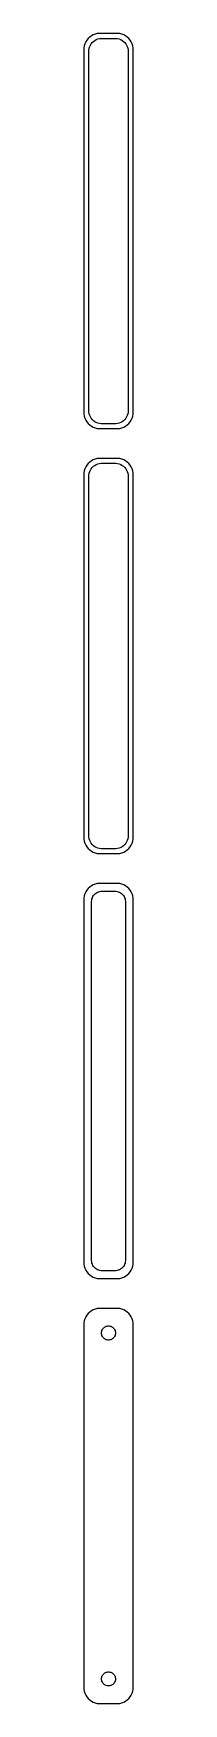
# Model space of a CAD drawing. Header units: metres. Extents: x -8 to 8, y 456 to 963.
import ezdxf

# ---------------------------------------------------------------- set-up
doc = ezdxf.new("R2010")
doc.units = ezdxf.units.M

msp = doc.modelspace()

# ---------------------------------------------------------------- linework, layer by layer
for p, q in [((-7.46057, 958.627), (-7.5, 958)), ((-7.34291, 959.243), (-7.46057, 958.627)), ((-7.14888, 959.841), (-7.34291, 959.243)), ((-6.88153, 960.409), (-7.14888, 959.841)), ((-6.54507, 960.939), (-6.88153, 960.409)), ((-6.14484, 961.423), (-6.54507, 960.939)), ((-5.68712, 961.853), (-6.14484, 961.423)), ((-5.96844, 958.001), (-5.87433, 958.495)), ((-5.87433, 958.495), (-5.7191, 958.972)), ((-5.7191, 958.972), (-5.50522, 959.427)), ((-5.17912, 962.222), (-5.68712, 961.853)), ((-5.50522, 959.427), (-5.23605, 959.851)), ((-5.23605, 959.851), (-4.91586, 960.238)), ((-4.62889, 962.524), (-5.17912, 962.222)), ((-4.91586, 960.238), (-4.54968, 960.582)), ((-4.04507, 962.755), (-4.62889, 962.524)), ((-4.54968, 960.582), (-4.1433, 960.877)), ((-4.1433, 960.877), (-3.70311, 961.119)), ((-3.4369, 962.911), (-4.04507, 962.755)), ((-3.70311, 961.119), (-3.23605, 961.304)), ((-2.81395, 962.99), (-3.4369, 962.911)), ((-3.23605, 961.304), (-2.74951, 961.429)), ((2.81395, 962.99), (-2.81395, 962.99)), ((-2.74951, 961.429), (-2.25116, 961.492)), ((-2.25116, 961.492), (2.25116, 961.492)), ((2.25116, 961.492), (2.74951, 961.429)), ((2.74951, 961.429), (3.23605, 961.304)), ((3.4369, 962.911), (2.81395, 962.99)), ((3.23605, 961.304), (3.70311, 961.119)), ((4.04507, 962.755), (3.4369, 962.911)), ((3.70311, 961.119), (4.1433, 960.877)), ((4.62889, 962.524), (4.04507, 962.755)), ((4.1433, 960.877), (4.54968, 960.582)), ((4.54968, 960.582), (4.91586, 960.238)), ((5.17912, 962.222), (4.62889, 962.524)), ((4.91586, 960.238), (5.23605, 959.851)), ((5.68712, 961.853), (5.17912, 962.222)), ((5.23605, 959.851), (5.50522, 959.427)), ((5.50522, 959.427), (5.7191, 958.972)), ((6.14484, 961.423), (5.68712, 961.853)), ((5.7191, 958.972), (5.87433, 958.495)), ((5.87433, 958.495), (5.96844, 958.001)), ((6.54507, 960.939), (6.14484, 961.423)), ((6.88153, 960.409), (6.54507, 960.939)), ((7.14888, 959.841), (6.88153, 960.409)), ((7.34291, 959.243), (7.14888, 959.841)), ((7.46057, 958.627), (7.34291, 959.243)), ((7.5, 958), (7.46057, 958.627)), ((-7.5, 958), (-7.5, 848)), ((-6, 957.5), (-5.96844, 958.001)), ((-6, 848.5), (-6, 957.5)), ((5.96844, 958.001), (6, 957.5)), ((6, 957.5), (6, 848.5)), ((7.5, 848), (7.5, 958)), ((-7.5, 848), (-7.46057, 847.373)), ((-7.46057, 847.373), (-7.34291, 846.757)), ((-7.34291, 846.757), (-7.14888, 846.159)), ((-5.96844, 847.999), (-6, 848.5)), ((-5.87433, 847.505), (-5.96844, 847.999)), ((-5.7191, 847.028), (-5.87433, 847.505)), ((-5.50522, 846.573), (-5.7191, 847.028)), ((5.7191, 847.028), (5.50522, 846.573)), ((5.87433, 847.505), (5.7191, 847.028)), ((5.96844, 847.999), (5.87433, 847.505)), ((6, 848.5), (5.96844, 847.999)), ((7.14888, 846.159), (7.34291, 846.757)), ((7.34291, 846.757), (7.46057, 847.373)), ((7.46057, 847.373), (7.5, 848)), ((-7.14888, 846.159), (-6.88153, 845.591)), ((-6.88153, 845.591), (-6.54507, 845.061)), ((-6.54507, 845.061), (-6.14484, 844.577)), ((-6.14484, 844.577), (-5.68712, 844.147)), ((-5.68712, 844.147), (-5.17912, 843.778)), ((-5.23605, 846.149), (-5.50522, 846.573)), ((-4.91586, 845.762), (-5.23605, 846.149)), ((-5.17912, 843.778), (-4.62889, 843.476)), ((-4.54968, 845.418), (-4.91586, 845.762)), ((-4.62889, 843.476), (-4.04507, 843.245)), ((-4.1433, 845.123), (-4.54968, 845.418)), ((-3.70311, 844.881), (-4.1433, 845.123)), ((-4.04507, 843.245), (-3.4369, 843.089)), ((-3.23605, 844.696), (-3.70311, 844.881)), ((-3.4369, 843.089), (-2.81395, 843.01)), ((-2.74951, 844.571), (-3.23605, 844.696)), ((-2.81395, 843.01), (2.81395, 843.01)), ((-2.25116, 844.508), (-2.74951, 844.571)), ((2.25116, 844.508), (-2.25116, 844.508)), ((2.74951, 844.571), (2.25116, 844.508)), ((3.23605, 844.696), (2.74951, 844.571)), ((2.81395, 843.01), (3.4369, 843.089)), ((3.70311, 844.881), (3.23605, 844.696)), ((3.4369, 843.089), (4.04507, 843.245)), ((4.1433, 845.123), (3.70311, 844.881)), ((4.04507, 843.245), (4.62889, 843.476)), ((4.54968, 845.418), (4.1433, 845.123)), ((4.91586, 845.762), (4.54968, 845.418)), ((4.62889, 843.476), (5.17912, 843.778)), ((5.23605, 846.149), (4.91586, 845.762)), ((5.17912, 843.778), (5.68712, 844.147)), ((5.50522, 846.573), (5.23605, 846.149)), ((5.68712, 844.147), (6.14484, 844.577)), ((6.14484, 844.577), (6.54507, 845.061)), ((6.54507, 845.061), (6.88153, 845.591)), ((6.88153, 845.591), (7.14888, 846.159)), ((-6.54507, 831.939), (-6.88153, 831.409)), ((-6.14484, 832.423), (-6.54507, 831.939)), ((-5.68712, 832.853), (-6.14484, 832.423)), ((-5.17912, 833.222), (-5.68712, 832.853)), ((-4.62889, 833.524), (-5.17912, 833.222)), ((-4.91586, 831.238), (-4.54968, 831.582)), ((-4.04507, 833.755), (-4.62889, 833.524)), ((-4.54968, 831.582), (-4.1433, 831.877)), ((-4.1433, 831.877), (-3.70311, 832.119)), ((-3.4369, 833.911), (-4.04507, 833.755)), ((-3.70311, 832.119), (-3.23605, 832.304)), ((-2.81395, 833.99), (-3.4369, 833.911)), ((-3.23605, 832.304), (-2.74951, 832.429)), ((2.81395, 833.99), (-2.81395, 833.99)), ((-2.74951, 832.429), (-2.25116, 832.492)), ((-2.25116, 832.492), (2.25116, 832.492)), ((2.25116, 832.492), (2.74951, 832.429)), ((2.74951, 832.429), (3.23605, 832.304)), ((3.4369, 833.911), (2.81395, 833.99)), ((3.23605, 832.304), (3.70311, 832.119)), ((4.04507, 833.755), (3.4369, 833.911)), ((3.70311, 832.119), (4.1433, 831.877)), ((4.62889, 833.524), (4.04507, 833.755)), ((4.1433, 831.877), (4.54968, 831.582)), ((4.54968, 831.582), (4.91586, 831.238)), ((5.17912, 833.222), (4.62889, 833.524)), ((5.68712, 832.853), (5.17912, 833.222)), ((6.14484, 832.423), (5.68712, 832.853)), ((6.54507, 831.939), (6.14484, 832.423)), ((6.88153, 831.409), (6.54507, 831.939)), ((-7.46057, 829.627), (-7.5, 829)), ((-7.5, 829), (-7.5, 719)), ((-7.34291, 830.243), (-7.46057, 829.627)), ((-7.14888, 830.841), (-7.34291, 830.243)), ((-6.88153, 831.409), (-7.14888, 830.841)), ((-6, 828.5), (-5.96844, 829.001)), ((-6, 719.5), (-6, 828.5)), ((-5.96844, 829.001), (-5.87433, 829.495)), ((-5.87433, 829.495), (-5.7191, 829.972)), ((-5.7191, 829.972), (-5.50522, 830.427)), ((-5.50522, 830.427), (-5.23605, 830.851)), ((-5.23605, 830.851), (-4.91586, 831.238)), ((4.91586, 831.238), (5.23605, 830.851)), ((5.23605, 830.851), (5.50522, 830.427)), ((5.50522, 830.427), (5.7191, 829.972)), ((5.7191, 829.972), (5.87433, 829.495)), ((5.87433, 829.495), (5.96844, 829.001)), ((5.96844, 829.001), (6, 828.5)), ((6, 828.5), (6, 719.5)), ((7.14888, 830.841), (6.88153, 831.409)), ((7.34291, 830.243), (7.14888, 830.841)), ((7.46057, 829.627), (7.34291, 830.243)), ((7.5, 829), (7.46057, 829.627)), ((7.5, 719), (7.5, 829)), ((-7.5, 719), (-7.46057, 718.373)), ((-7.46057, 718.373), (-7.34291, 717.757)), ((-7.34291, 717.757), (-7.14888, 717.159)), ((-7.14888, 717.159), (-6.88153, 716.591)), ((-6.88153, 716.591), (-6.54507, 716.061)), ((-6.54507, 716.061), (-6.14484, 715.577)), ((-6.14484, 715.577), (-5.68712, 715.147)), ((-5.96844, 718.999), (-6, 719.5)), ((-5.87433, 718.505), (-5.96844, 718.999)), ((-5.7191, 718.028), (-5.87433, 718.505)), ((-5.50522, 717.573), (-5.7191, 718.028)), ((-5.68712, 715.147), (-5.17912, 714.778)), ((-5.23605, 717.149), (-5.50522, 717.573)), ((-4.91586, 716.762), (-5.23605, 717.149)), ((-4.54968, 716.418), (-4.91586, 716.762)), ((-4.1433, 716.123), (-4.54968, 716.418)), ((-3.70311, 715.881), (-4.1433, 716.123)), ((-3.23605, 715.696), (-3.70311, 715.881)), ((-2.74951, 715.571), (-3.23605, 715.696)), ((-2.25116, 715.508), (-2.74951, 715.571)), ((2.25116, 715.508), (-2.25116, 715.508)), ((2.74951, 715.571), (2.25116, 715.508)), ((3.23605, 715.696), (2.74951, 715.571)), ((3.70311, 715.881), (3.23605, 715.696)), ((4.1433, 716.123), (3.70311, 715.881)), ((4.54968, 716.418), (4.1433, 716.123)), ((4.91586, 716.762), (4.54968, 716.418)), ((5.23605, 717.149), (4.91586, 716.762)), ((5.17912, 714.778), (5.68712, 715.147)), ((5.50522, 717.573), (5.23605, 717.149)), ((5.7191, 718.028), (5.50522, 717.573)), ((5.68712, 715.147), (6.14484, 715.577)), ((5.87433, 718.505), (5.7191, 718.028)), ((5.96844, 718.999), (5.87433, 718.505)), ((6, 719.5), (5.96844, 718.999)), ((6.14484, 715.577), (6.54507, 716.061)), ((6.54507, 716.061), (6.88153, 716.591)), ((6.88153, 716.591), (7.14888, 717.159)), ((7.14888, 717.159), (7.34291, 717.757)), ((7.34291, 717.757), (7.46057, 718.373)), ((7.46057, 718.373), (7.5, 719)), ((-5.17912, 714.778), (-4.62889, 714.476)), ((-4.62889, 714.476), (-4.04507, 714.245)), ((-4.04507, 714.245), (-3.4369, 714.089)), ((-3.4369, 714.089), (-2.81395, 714.01)), ((-2.81395, 714.01), (2.81395, 714.01)), ((2.81395, 714.01), (3.4369, 714.089)), ((3.4369, 714.089), (4.04507, 714.245)), ((4.04507, 714.245), (4.62889, 714.476)), ((4.62889, 714.476), (5.17912, 714.778)), ((-4.04507, 704.755), (-4.62889, 704.524)), ((-3.4369, 704.911), (-4.04507, 704.755)), ((-2.81395, 704.99), (-3.4369, 704.911)), ((2.81395, 704.99), (-2.81395, 704.99)), ((3.4369, 704.911), (2.81395, 704.99)), ((4.04507, 704.755), (3.4369, 704.911)), ((4.62889, 704.524), (4.04507, 704.755)), ((-7.46057, 700.627), (-7.5, 700)), ((-7.5, 700), (-7.5, 590)), ((-7.34291, 701.243), (-7.46057, 700.627)), ((-7.14888, 701.841), (-7.34291, 701.243)), ((-6.88153, 702.409), (-7.14888, 701.841)), ((-6.54507, 702.939), (-6.88153, 702.409)), ((-6.14484, 703.423), (-6.54507, 702.939)), ((-5.68712, 703.853), (-6.14484, 703.423)), ((-5.17912, 704.222), (-5.68712, 703.853)), ((-4.62889, 704.524), (-5.17912, 704.222)), ((-5.11292, 699.5), (-5.08836, 699.89)), ((-5.08836, 699.89), (-5.01512, 700.274)), ((-5.01512, 700.274), (-4.89432, 700.646)), ((-4.89432, 700.646), (-4.72786, 701)), ((-4.72786, 701), (-4.5184, 701.33)), ((-4.5184, 701.33), (-4.26921, 701.631)), ((-4.26921, 701.631), (-3.98424, 701.899)), ((-3.98424, 701.899), (-3.66798, 702.128)), ((-3.66798, 702.128), (-3.32541, 702.317)), ((-3.32541, 702.317), (-2.96194, 702.461)), ((-2.96194, 702.461), (-2.5833, 702.558)), ((-2.5833, 702.558), (-2.19545, 702.607)), ((-2.19545, 702.607), (2.19545, 702.607)), ((2.19545, 702.607), (2.5833, 702.558)), ((2.5833, 702.558), (2.96194, 702.461)), ((2.96194, 702.461), (3.32541, 702.317)), ((3.32541, 702.317), (3.66798, 702.128)), ((3.66798, 702.128), (3.98424, 701.899)), ((3.98424, 701.899), (4.26921, 701.631)), ((4.26921, 701.631), (4.5184, 701.33)), ((4.5184, 701.33), (4.72786, 701)), ((5.17912, 704.222), (4.62889, 704.524)), ((4.72786, 701), (4.89432, 700.646)), ((4.89432, 700.646), (5.01512, 700.274)), ((5.01512, 700.274), (5.08836, 699.89)), ((5.08836, 699.89), (5.11292, 699.5)), ((5.68712, 703.853), (5.17912, 704.222)), ((6.14484, 703.423), (5.68712, 703.853)), ((6.54507, 702.939), (6.14484, 703.423)), ((6.88153, 702.409), (6.54507, 702.939)), ((7.14888, 701.841), (6.88153, 702.409)), ((7.34291, 701.243), (7.14888, 701.841)), ((7.46057, 700.627), (7.34291, 701.243)), ((7.5, 700), (7.46057, 700.627)), ((7.5, 590), (7.5, 700)), ((-5.11292, 590.5), (-5.11292, 699.5)), ((5.11292, 699.5), (5.11292, 590.5)), ((-7.5, 590), (-7.46057, 589.373)), ((-7.46057, 589.373), (-7.34291, 588.757)), ((-7.34291, 588.757), (-7.14888, 588.159)), ((-7.14888, 588.159), (-6.88153, 587.591)), ((-5.08836, 590.11), (-5.11292, 590.5)), ((-5.01512, 589.726), (-5.08836, 590.11)), ((-4.89432, 589.354), (-5.01512, 589.726)), ((-4.72786, 589), (-4.89432, 589.354)), ((-4.5184, 588.67), (-4.72786, 589)), ((-4.26921, 588.369), (-4.5184, 588.67)), ((-3.98424, 588.101), (-4.26921, 588.369)), ((-3.66798, 587.872), (-3.98424, 588.101)), ((3.98424, 588.101), (3.66798, 587.872)), ((4.26921, 588.369), (3.98424, 588.101)), ((4.5184, 588.67), (4.26921, 588.369)), ((4.72786, 589), (4.5184, 588.67)), ((4.89432, 589.354), (4.72786, 589)), ((5.01512, 589.726), (4.89432, 589.354)), ((5.08836, 590.11), (5.01512, 589.726)), ((5.11292, 590.5), (5.08836, 590.11)), ((6.88153, 587.591), (7.14888, 588.159)), ((7.14888, 588.159), (7.34291, 588.757)), ((7.34291, 588.757), (7.46057, 589.373)), ((7.46057, 589.373), (7.5, 590)), ((-6.88153, 587.591), (-6.54507, 587.061)), ((-6.54507, 587.061), (-6.14484, 586.577)), ((-6.14484, 586.577), (-5.68712, 586.147)), ((-5.68712, 586.147), (-5.17912, 585.778)), ((-5.17912, 585.778), (-4.62889, 585.476)), ((-4.62889, 585.476), (-4.04507, 585.245)), ((-4.04507, 585.245), (-3.4369, 585.089)), ((-3.32541, 587.683), (-3.66798, 587.872)), ((-3.4369, 585.089), (-2.81395, 585.01)), ((-2.96194, 587.539), (-3.32541, 587.683)), ((-2.5833, 587.442), (-2.96194, 587.539)), ((-2.81395, 585.01), (2.81395, 585.01)), ((-2.19545, 587.393), (-2.5833, 587.442)), ((2.19545, 587.393), (-2.19545, 587.393)), ((2.5833, 587.442), (2.19545, 587.393)), ((2.96194, 587.539), (2.5833, 587.442)), ((2.81395, 585.01), (3.4369, 585.089)), ((3.32541, 587.683), (2.96194, 587.539)), ((3.66798, 587.872), (3.32541, 587.683)), ((3.4369, 585.089), (4.04507, 585.245)), ((4.04507, 585.245), (4.62889, 585.476)), ((4.62889, 585.476), (5.17912, 585.778)), ((5.17912, 585.778), (5.68712, 586.147)), ((5.68712, 586.147), (6.14484, 586.577)), ((6.14484, 586.577), (6.54507, 587.061)), ((6.54507, 587.061), (6.88153, 587.591)), ((-6.88153, 573.409), (-7.14888, 572.841)), ((-6.54507, 573.939), (-6.88153, 573.409)), ((-6.14484, 574.423), (-6.54507, 573.939)), ((-5.68712, 574.853), (-6.14484, 574.423)), ((-5.17912, 575.222), (-5.68712, 574.853)), ((-4.62889, 575.524), (-5.17912, 575.222)), ((-4.04507, 575.755), (-4.62889, 575.524)), ((-3.4369, 575.911), (-4.04507, 575.755)), ((-2.81395, 575.99), (-3.4369, 575.911)), ((2.81395, 575.99), (-2.81395, 575.99)), ((3.4369, 575.911), (2.81395, 575.99)), ((4.04507, 575.755), (3.4369, 575.911)), ((4.62889, 575.524), (4.04507, 575.755)), ((5.17912, 575.222), (4.62889, 575.524)), ((5.68712, 574.853), (5.17912, 575.222)), ((6.14484, 574.423), (5.68712, 574.853)), ((6.54507, 573.939), (6.14484, 574.423)), ((6.88153, 573.409), (6.54507, 573.939)), ((7.14888, 572.841), (6.88153, 573.409)), ((-7.46057, 571.627), (-7.5, 571)), ((-7.5, 571), (-7.5, 461)), ((-7.34291, 572.243), (-7.46057, 571.627)), ((-7.14888, 572.841), (-7.34291, 572.243)), ((-2.13528, 568.5), (-2.11845, 568.768)), ((-2.11845, 568.232), (-2.13528, 568.5)), ((-2.11845, 568.768), (-2.06821, 569.031)), ((-2.06821, 567.969), (-2.11845, 568.232)), ((-2.06821, 569.031), (-1.98534, 569.286)), ((-1.98534, 567.714), (-2.06821, 567.969)), ((-1.98534, 569.286), (-1.87117, 569.529)), ((-1.87117, 569.529), (-1.72748, 569.755)), ((-1.72748, 569.755), (-1.55655, 569.962)), ((-1.55655, 569.962), (-1.36108, 570.145)), ((-1.36108, 570.145), (-1.14413, 570.303)), ((-1.14413, 570.303), (-0.909149, 570.432)), ((-0.909149, 570.432), (-0.659836, 570.531)), ((-0.659836, 570.531), (-0.400101, 570.597)), ((-0.400101, 570.597), (-0.134064, 570.631)), ((-0.134064, 570.631), (0.134064, 570.631)), ((0.134064, 570.631), (0.400101, 570.597)), ((0.400101, 570.597), (0.659836, 570.531)), ((0.659836, 570.531), (0.909149, 570.432)), ((0.909149, 570.432), (1.14413, 570.303)), ((1.14413, 570.303), (1.36108, 570.145)), ((1.36108, 570.145), (1.55655, 569.962)), ((1.55655, 569.962), (1.72748, 569.755)), ((1.72748, 569.755), (1.87117, 569.529)), ((1.87117, 569.529), (1.98534, 569.286)), ((1.98534, 569.286), (2.06821, 569.031)), ((2.06821, 567.969), (1.98534, 567.714)), ((2.06821, 569.031), (2.11845, 568.768)), ((2.11845, 568.232), (2.06821, 567.969)), ((2.11845, 568.768), (2.13528, 568.5)), ((2.13528, 568.5), (2.11845, 568.232)), ((7.34291, 572.243), (7.14888, 572.841)), ((7.46057, 571.627), (7.34291, 572.243)), ((7.5, 571), (7.46057, 571.627)), ((7.5, 461), (7.5, 571)), ((-1.87117, 567.471), (-1.98534, 567.714)), ((-1.72748, 567.245), (-1.87117, 567.471)), ((-1.55655, 567.038), (-1.72748, 567.245)), ((-1.36108, 566.855), (-1.55655, 567.038)), ((-1.14413, 566.697), (-1.36108, 566.855)), ((-0.909149, 566.568), (-1.14413, 566.697)), ((-0.659836, 566.469), (-0.909149, 566.568)), ((-0.400101, 566.403), (-0.659836, 566.469)), ((-0.134064, 566.369), (-0.400101, 566.403)), ((0.134064, 566.369), (-0.134064, 566.369)), ((0.400101, 566.403), (0.134064, 566.369)), ((0.659836, 566.469), (0.400101, 566.403)), ((0.909149, 566.568), (0.659836, 566.469)), ((1.14413, 566.697), (0.909149, 566.568)), ((1.36108, 566.855), (1.14413, 566.697)), ((1.55655, 567.038), (1.36108, 566.855)), ((1.72748, 567.245), (1.55655, 567.038)), ((1.87117, 567.471), (1.72748, 567.245)), ((1.98534, 567.714), (1.87117, 567.471)), ((-2.13528, 463.5), (-2.11845, 463.768)), ((-2.11845, 463.232), (-2.13528, 463.5)), ((-2.11845, 463.768), (-2.06821, 464.031)), ((-2.06821, 462.969), (-2.11845, 463.232)), ((-2.06821, 464.031), (-1.98534, 464.286)), ((-1.98534, 462.714), (-2.06821, 462.969)), ((-1.98534, 464.286), (-1.87117, 464.529)), ((-1.87117, 462.471), (-1.98534, 462.714)), ((-1.87117, 464.529), (-1.72748, 464.755)), ((-1.72748, 462.245), (-1.87117, 462.471)), ((-1.72748, 464.755), (-1.55655, 464.962)), ((-1.55655, 462.038), (-1.72748, 462.245)), ((-1.55655, 464.962), (-1.36108, 465.145)), ((-1.36108, 461.855), (-1.55655, 462.038)), ((-1.36108, 465.145), (-1.14413, 465.303)), ((-1.14413, 461.697), (-1.36108, 461.855)), ((-1.14413, 465.303), (-0.909149, 465.432)), ((-0.909149, 461.568), (-1.14413, 461.697)), ((-0.909149, 465.432), (-0.659836, 465.531)), ((-0.659836, 461.469), (-0.909149, 461.568)), ((-0.659836, 465.531), (-0.400101, 465.597)), ((-0.400101, 461.403), (-0.659836, 461.469)), ((-0.400101, 465.597), (-0.134064, 465.631)), ((-0.134064, 461.369), (-0.400101, 461.403)), ((-0.134064, 465.631), (0.134064, 465.631)), ((0.134064, 461.369), (-0.134064, 461.369)), ((0.134064, 465.631), (0.400101, 465.597)), ((0.400101, 461.403), (0.134064, 461.369)), ((0.400101, 465.597), (0.659836, 465.531)), ((0.659836, 461.469), (0.400101, 461.403)), ((0.659836, 465.531), (0.909149, 465.432)), ((0.909149, 461.568), (0.659836, 461.469)), ((0.909149, 465.432), (1.14413, 465.303)), ((1.14413, 461.697), (0.909149, 461.568)), ((1.14413, 465.303), (1.36108, 465.145)), ((1.36108, 461.855), (1.14413, 461.697)), ((1.36108, 465.145), (1.55655, 464.962)), ((1.55655, 462.038), (1.36108, 461.855)), ((1.55655, 464.962), (1.72748, 464.755)), ((1.72748, 462.245), (1.55655, 462.038)), ((1.72748, 464.755), (1.87117, 464.529)), ((1.87117, 462.471), (1.72748, 462.245)), ((1.87117, 464.529), (1.98534, 464.286)), ((1.98534, 462.714), (1.87117, 462.471)), ((1.98534, 464.286), (2.06821, 464.031)), ((2.06821, 462.969), (1.98534, 462.714)), ((2.06821, 464.031), (2.11845, 463.768)), ((2.11845, 463.232), (2.06821, 462.969)), ((2.11845, 463.768), (2.13528, 463.5)), ((2.13528, 463.5), (2.11845, 463.232)), ((-7.5, 461), (-7.46057, 460.373)), ((-7.46057, 460.373), (-7.34291, 459.757)), ((-7.34291, 459.757), (-7.14888, 459.159)), ((-7.14888, 459.159), (-6.88153, 458.591)), ((-6.88153, 458.591), (-6.54507, 458.061)), ((-6.54507, 458.061), (-6.14484, 457.577)), ((-6.14484, 457.577), (-5.68712, 457.147)), ((-5.68712, 457.147), (-5.17912, 456.778)), ((-5.17912, 456.778), (-4.62889, 456.476)), ((-4.62889, 456.476), (-4.04507, 456.245)), ((4.04507, 456.245), (4.62889, 456.476)), ((4.62889, 456.476), (5.17912, 456.778)), ((5.17912, 456.778), (5.68712, 457.147)), ((5.68712, 457.147), (6.14484, 457.577)), ((6.14484, 457.577), (6.54507, 458.061)), ((6.54507, 458.061), (6.88153, 458.591)), ((6.88153, 458.591), (7.14888, 459.159)), ((7.14888, 459.159), (7.34291, 459.757)), ((7.34291, 459.757), (7.46057, 460.373)), ((7.46057, 460.373), (7.5, 461)), ((-4.04507, 456.245), (-3.4369, 456.089)), ((-3.4369, 456.089), (-2.81395, 456.01)), ((-2.81395, 456.01), (2.81395, 456.01)), ((2.81395, 456.01), (3.4369, 456.089)), ((3.4369, 456.089), (4.04507, 456.245))]:
    msp.add_line(p, q)

doc.saveas('drawing.dxf')
